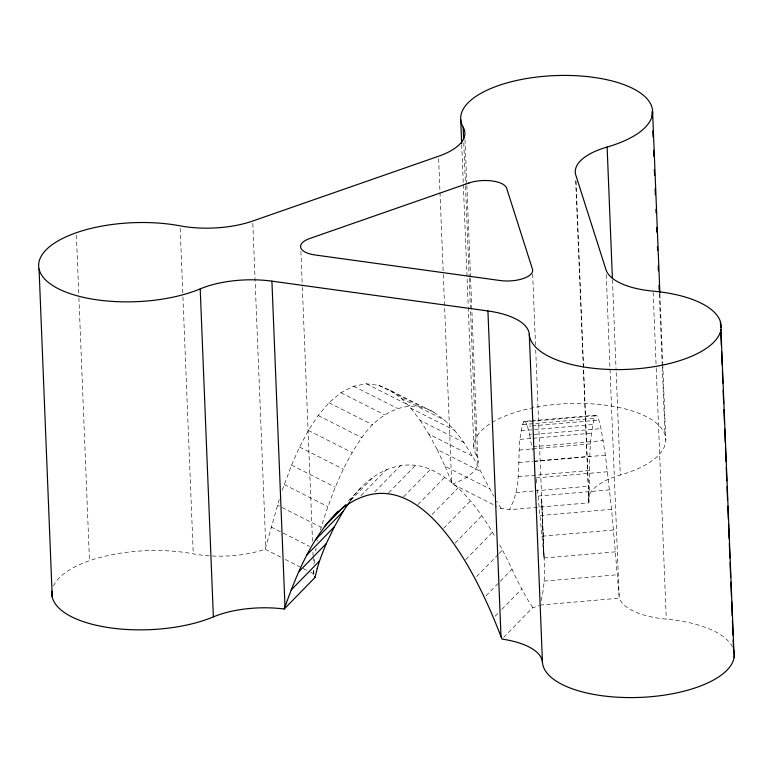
<?xml version="1.0" encoding="UTF-8"?>
<svg xmlns="http://www.w3.org/2000/svg" width="773" height="773" viewBox="0 0 773 773"><rect width="100%" height="100%" fill="white"/><g stroke="black" fill="none" stroke-linecap="round" stroke-linejoin="round"><path stroke-width="0.58" stroke-dasharray="3.87 2.9" d="M313.761 574.928A23.576 9.701 -2.3 0 1 313.78 573.866L313.828 570.88M732.495 647.001A96.045 39.52 -2.3 0 0 666.297 619.134A67.232 27.664 -2.3 0 1 619.328 598.176L611.588 509.32L605.404 455.171L601.027 428.619L598.862 420.097L596.872 415.623L595.133 415.227C587.412 442.803 590.669 472.506 588.92 500.923L588.891 502.817L509.504 509.726A23.576 9.701 -2.3 0 0 501.117 508.566L497.938 506.962M530.887 420.812L523.746 421.43C517.707 438.793 519.707 458.002 518.181 476.129L518.161 476.67A143.768 96.693 -10.4 0 1 515.871 492.536A131.4 92.016 -10.8 0 1 513.34 501.194L509.504 509.726M518.161 476.709L589.548 470.496M310.611 572.262L313.78 573.866L313.954 570.542M314.263 563.246L314.543 560.164A133.855 87.359 -85.1 0 1 314.708 558.628M541.158 600.747L542.946 591.693A133.855 132.888 -63.3 0 0 544.115 581.132A143.768 142.966 -81.4 0 0 544.086 558.038L541.622 499.397L544.037 557.14L537.293 488.14M279.246 499.416L265.139 549.284A67.232 27.664 -2.3 0 1 193.26 553.835A96.045 39.52 -2.3 0 0 52.999 587.161M282.28 490.256L291.547 465.143L299.566 447.065L308.379 430.435L318.138 415.516L328.969 402.733L340.883 392.713L353.57 386.229L366.421 383.804L378.799 385.36L390.346 390.346L434.078 412.444L444.755 420.241L454.64 430.348L463.877 442.417L472.574 456.205L480.845 471.559A143.768 48.544 49.5 0 0 489.937 488.951M434.088 412.444C407.835 395.95 376.934 414.792 361.87 437.615C342.912 464.37 331.279 495.377 321.365 526.394L321.095 527.244L277.352 505.146M350.43 500.759C367.069 474.97 400.047 455.983 430.435 469.414C459.925 482.777 479.695 510.161 495.464 537.409M348.536 500.546L362.788 485.956M349.937 500.402L352.449 497.822M350.749 500.266L374.2 476.245M360.885 495.744L386.858 469.153M374.77 491.908L400.743 465.317M388.693 492.788L415.507 465.336M403.622 496.865L430.435 469.414M417.971 504.595L444.784 477.144M432.175 514.422L458.147 487.831M443.673 528.278L470.477 500.827M455.075 543.148L481.879 515.697M465.713 559.604L492.517 532.153M476.555 576.619L498.334 554.318M499.174 553.458L502.527 550.028L498.401 542.665M486.053 595.819L499.455 582.088M500.295 581.228L512.016 569.218L502.527 550.028M495.126 616.265L498.469 612.844M501.803 609.424L521.852 588.9A143.768 71.29 74 0 1 512.035 569.208M503.638 637.377L532.723 607.597A23.576 9.701 -2.3 0 0 539.148 605.462M532.075 420.705L595.133 415.227M523.746 421.43L525.485 421.826L596.872 415.623M522.287 424.628L593.674 418.415M525.485 421.826L527.486 426.3L531.051 425.991M532.239 425.884L598.862 420.097M521.089 430.783L592.466 424.57M527.486 426.3L529.64 434.832L601.027 428.619M520.103 439.393L531.998 438.349M533.186 438.252L591.49 433.18M533.032 446.697L603.23 440.591M519.301 450.07L590.688 443.857M518.664 462.573L532.945 461.326M534.133 461.22L590.05 456.36M534.017 461.384L605.404 455.171M536.133 477.936L607.52 471.733M515.842 492.536L533.872 490.961M535.071 490.865L589.161 486.159M538.192 496.063L609.578 489.86M540.201 515.533L611.588 509.32M542.173 536.211L613.559 529.998M544.115 558.029L615.501 551.825M544.124 581.132L617.443 574.754M539.94 605.085L619.328 598.176M378.799 385.36L422.541 407.458M390.346 390.346L401.023 398.143L444.755 420.241M366.421 383.804L410.163 405.912M401.023 398.143L410.907 408.25L454.64 430.348M353.57 386.229L397.312 408.328M410.907 408.25L420.135 420.319L463.877 442.417M420.135 420.319L428.841 434.107L472.574 456.205M340.883 392.713L384.616 414.811M428.841 434.107L437.112 449.451L480.845 471.559M328.969 402.733L372.712 424.831M437.112 449.451L445.026 466.264L489.956 488.961A131.4 47.317 51.4 0 0 493.792 496.208M318.138 415.516L361.87 437.615M445.026 466.264L452.476 483.985L496.884 506.421M308.379 430.435L352.121 452.534M299.566 447.065L343.299 469.163M291.547 465.143L335.279 487.241M284.174 484.526L327.916 506.634M270.985 526.925L309.49 546.385M265.139 549.284L281.005 557.294M285.227 559.43L302.146 567.981M303.209 568.522L309.548 571.72M532.723 607.597L527.089 598.669A131.4 63.908 76.5 0 1 521.852 588.891M501.117 508.566L498.083 503.667M496.614 501.184L497.339 502.421M529.64 434.832L532.346 450.166M536.269 479.076L536.781 483.608M659.929 294.32L662.693 363.049M662.741 364.257L665.795 440.224M659.33 293.721L662.239 366.073M662.287 367.281L665.002 434.803M653.166 292.349L656.171 367.117M656.219 368.325L666.297 619.134M612.448 279.691L616.081 370.132M616.178 372.538L620.294 475.037A67.232 27.664 -2.3 0 0 588.891 502.817L575.614 179.858M606.225 274.628L619.105 595.51M576.078 181.191L588.92 500.923M532.665 274.038L535.525 345.116M535.718 349.927L544.037 557.14M465.008 139.652L466.805 184.264M466.853 185.472L470.535 277.121M470.583 278.328L477.994 462.824M463.79 142.85L465.491 185.056M465.539 186.254L469.172 276.695M469.221 277.903L470.477 309.258M470.573 311.664L476.332 455.162A67.232 27.664 -2.3 0 1 452.476 483.985M461.723 144.725L463.269 183.317M463.317 184.515L468.206 306.311M468.254 307.519L473.878 447.393M438.639 158.668L443.248 273.275M443.296 274.473L451.625 481.966M312.514 541.351L302.349 287.45M312.939 552.183L313.075 555.797M313.123 557.004L313.403 564.232M313.645 570.252L313.78 573.866M300.9 251.351L302.301 286.242M252.819 223.426L265.806 546.743M180.186 228.257L182.892 295.779M182.94 296.987L193.26 553.835M76.411 235.137L78.778 294.223M78.923 297.837L89.484 560.715M476.332 455.162A96.045 39.52 -2.3 0 1 538.085 406.82A96.045 39.52 -2.3 0 1 656.432 423.16A96.045 39.52 -2.3 0 1 620.294 475.037M315.684 551.091A133.855 87.359 -85.1 0 1 315.906 549.632M315.886 549.622A143.768 94.818 -82.2 0 1 316.138 548.212M317.568 541.148A143.768 94.818 -82.2 0 1 317.887 539.738M320.341 529.978A143.768 94.818 -82.2 0 1 321.114 527.254"/><path stroke-width="1.16" d="M51.984 591.084A96.045 39.52 -2.3 0 0 107.061 627.357A96.045 39.52 -2.3 0 0 213.377 616.873A67.232 27.664 -2.3 0 1 284.213 609.018L314.959 577.537L317.23 568.59M284.213 609.018L284.995 606.863C297.238 572.706 311.625 537.815 337.656 511.697M349.763 501.735L343.028 511.513L334.351 526.809L326.303 543.583L298.658 571.894M324.805 526.133L345.753 504.692M315.384 539.825L343.028 511.513M306.707 555.12L334.351 526.809M291.121 590.041L319.52 560.966A133.855 25.953 -63.2 0 0 317.23 568.59M335.134 514.267C415.536 441.731 478.197 576.764 501.01 636.681L501.977 639.078A67.232 27.664 -2.3 0 1 542.453 662.306A96.045 39.52 -2.3 0 0 646.044 697.082A96.045 39.52 -2.3 0 0 733.567 649.629L733.181 639.986M271.912 281.15L487.927 310.968A67.232 27.664 -2.3 0 1 529.283 334.313A96.045 39.52 -2.3 0 0 617.724 369.6A96.045 39.52 -2.3 0 0 719.528 334.11A96.045 39.52 -2.3 0 0 653.117 291.141A67.232 27.664 -2.3 0 1 606.022 269.796L575.837 175.21A67.232 27.664 -2.3 0 1 607.124 147.044A96.045 39.52 -2.3 0 0 643.262 95.166A96.045 39.52 -2.3 0 0 524.906 78.827A96.045 39.52 -2.3 0 0 463.162 127.168A67.232 27.664 -2.3 0 1 438.542 156.252L252.723 221.03A67.232 27.664 -2.3 0 1 180.09 225.842A96.045 39.52 -2.3 0 0 55.511 242.442A96.045 39.52 -2.3 0 0 72.053 294.271A96.045 39.52 -2.3 0 0 200.207 288.88A67.232 27.664 -2.3 0 1 271.912 281.15L284.995 606.863M720.948 329.53L734.128 657.523M720.397 321.636L720.639 327.665M720.832 332.496L721.364 345.753M721.605 351.783L722.137 365.049M722.378 371.079L722.861 383.137M723.151 390.375L723.683 403.641M723.934 409.671L724.465 422.928M724.707 428.957L725.238 442.224M725.48 448.253L726.011 461.52M726.253 467.549L726.784 480.816M727.026 486.845L727.557 500.102M727.808 506.131L728.34 519.398M728.533 524.22L729.113 538.694M729.306 543.516L729.886 557.99M730.079 562.812L730.659 577.276M730.852 582.108L731.432 596.572M731.635 601.394L732.215 615.868M732.408 620.69L732.988 635.164M652.625 112.23L659.881 293.112M652.016 111.631L652.257 117.66M652.789 130.927L653.03 136.956M653.572 150.223L653.813 156.252M654.345 169.519L654.586 175.548M655.118 188.805L655.359 194.835M655.939 209.309L656.084 212.923M656.664 227.397L656.857 232.219M657.446 246.693L657.591 250.307M658.219 265.989L658.412 270.811M658.992 285.276L659.185 290.097M607.124 147.044L612.4 278.483M529.283 334.313L542.453 662.306M487.927 310.968L501.01 636.681M463.162 127.168L463.645 139.227M460.698 119.4L461.674 143.517M200.207 288.88L213.377 616.873M39.065 269.052L52.235 597.046M314.959 577.537A23.576 9.701 -2.3 0 1 314.398 576.755M319.51 560.976A143.768 25.016 -61.3 0 1 326.322 543.574M468.94 183.008L309.809 238.48A23.576 9.701 -2.3 0 0 315.075 254.974L500.063 280.512A23.576 9.701 -2.3 0 0 532.471 269.217L506.624 188.206A23.576 9.701 -2.3 0 0 468.94 183.008"/></g></svg>
